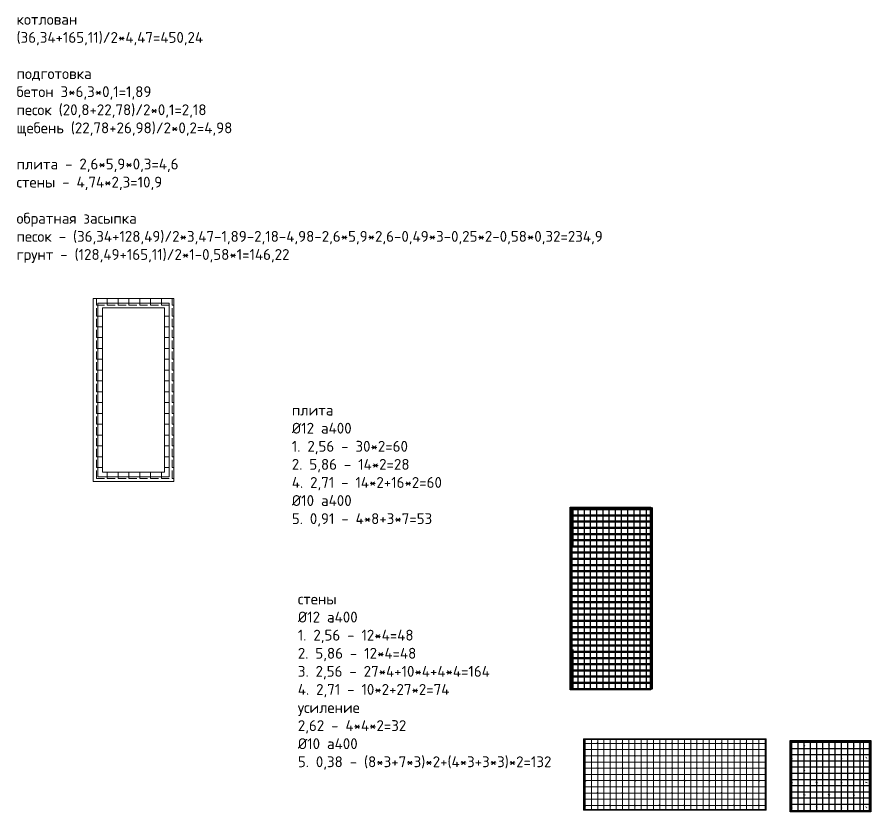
# Model space of a CAD drawing. Header units: millimetres. Extents: x 4549725 to 4654742, y -2132028 to -2073990.
# Drawn here: x 4627198 to 4654742, y -2108138 to -2082499 of the extents above; entities that cross this region are included whole.
import ezdxf

# ---------------------------------------------------------------- set-up
doc = ezdxf.new("R2010")
doc.units = ezdxf.units.MM
doc.layers.get('Defpoints').update_dxf_attribs({"color": 3})
for name, color, linetype, lineweight in [('второстепенные', 7, 'Continuous', 25), ('основная конструкция', 7, 'Continuous', 50), ('штриховка', 7, 'Continuous', 9)]:
    doc.layers.add(name, color=color, linetype=linetype, lineweight=lineweight)
doc.layers.add('помощь', color=1, linetype='Continuous', lineweight=0, plot=False)
doc.styles.add('ISOCPEUR', font='isocpeur.ttf')

# ---------------------------------------------------------------- blocks, each defined once
blk = doc.blocks.new('*U267')
blk.add_lwpolyline([(-1280, 0), (1280, 0)])
blk = doc.blocks.new('*U268')
at = {"layer": 'основная конструкция', "color": 0, "linetype": 'ByBlock', "lineweight": -2, "transparency": 16777216}
for p in [(0, 0), (0, -200), (0, -400), (0, -600), (0, -800), (0, -1000), (0, -1200), (0, -1400), (0, -1600), (0, -1800), (0, -2000), (0, -2200), (0, -2400), (0, -2600), (0, -2800), (0, -3000), (0, -3200), (0, -3400), (0, -3600), (0, -3800), (0, -4000), (0, -4200), (0, -4400), (0, -4600), (0, -4800), (0, -5000), (0, -5200), (0, -5400), (0, -5600), (0, -5800)]:
    blk.add_blockref('*U267', p, dxfattribs=at)
blk = doc.blocks.new('*U269')
at = {"layer": 'Defpoints'}
blk.add_lwpolyline([(0, 2930), (0, -2930)], dxfattribs=at)
blk = doc.blocks.new('*U270')
at = {"layer": 'помощь', "color": 0, "linetype": 'ByBlock', "lineweight": -2, "transparency": 16777216}
for p in [(0, 0), (200, 0), (400, 0), (600, 0), (800, 0), (1000, 0), (1200, 0), (1400, 0), (1600, 0), (1800, 0), (2000, 0), (2200, 0), (2400, 0), (2600, 0)]:
    blk.add_blockref('*U269', p, dxfattribs=at)
blk = doc.blocks.new('*U271')
at = {"layer": 'помощь'}
blk.add_circle((0, 0), 25, dxfattribs=at)
blk = doc.blocks.new('*U272')
at = {"layer": 'помощь', "color": 0, "linetype": 'ByBlock', "lineweight": -2, "transparency": 16777216}
for p in [(0, 0), (800, 0), (1600, 0), (2400, 0), (0, -800), (800, -800), (1600, -800), (2400, -800), (0, -1600), (800, -1600), (1600, -1600), (2400, -1600), (0, -2400), (800, -2400), (1600, -2400), (2400, -2400), (0, -3200), (800, -3200), (1600, -3200), (2400, -3200), (0, -4000), (800, -4000), (1600, -4000), (2400, -4000), (0, -4800), (800, -4800), (1600, -4800), (2400, -4800), (0, -5600), (800, -5600), (1600, -5600), (2400, -5600)]:
    blk.add_blockref('*U271', p, dxfattribs=at)
blk = doc.blocks.new('*U273')
at = {"layer": 'помощь'}
blk.add_circle((0, 0), 25, dxfattribs=at)
blk = doc.blocks.new('*U274')
at = {"layer": 'помощь', "color": 0, "linetype": 'ByBlock', "lineweight": -2, "transparency": 16777216}
for p in [(0, 0), (800, 0), (1600, 0), (0, -800), (800, -800), (1600, -800), (0, -1600), (800, -1600), (1600, -1600), (0, -2400), (800, -2400), (1600, -2400), (0, -3200), (800, -3200), (1600, -3200), (0, -4000), (800, -4000), (1600, -4000), (0, -4800), (800, -4800), (1600, -4800)]:
    blk.add_blockref('*U273', p, dxfattribs=at)
blk = doc.blocks.new('*U281')
at = {"ltscale": 10}
blk.add_lwpolyline([(-1280, 0), (1280, 0)], dxfattribs=at)
blk = doc.blocks.new('*U282')
at = {"color": 0, "linetype": 'ByBlock', "lineweight": -2, "transparency": 16777216}
for p in [(0, 0), (0, -200), (0, -400), (0, -600), (0, -800), (0, -1000), (0, -1200), (0, -1400), (0, -1600), (0, -1800), (0, -2000), (0, -2200)]:
    blk.add_blockref('*U281', p, dxfattribs=at)
blk = doc.blocks.new('*U275')
at = {"ltscale": 10}
blk.add_lwpolyline([(0, -1130), (0, 1130)], dxfattribs=at)
blk = doc.blocks.new('*U276')
at = {"color": 0, "linetype": 'ByBlock', "lineweight": -2, "transparency": 16777216}
for p in [(0, 0), (200, 0), (400, 0), (600, 0), (800, 0), (1000, 0), (1200, 0), (1400, 0), (1600, 0), (1800, 0), (2000, 0), (2200, 0)]:
    blk.add_blockref('*U275', p, dxfattribs=at)
blk = doc.blocks.new('*U277')
at = {"layer": 'помощь', "lineweight": 50, "ltscale": 10}
blk.add_lwpolyline([(-7, -7), (7, 7)], dxfattribs=at)
blk = doc.blocks.new('*U278')
at = {"layer": 'помощь', "color": 0, "linetype": 'ByBlock', "lineweight": -2, "transparency": 16777216}
for p in [(0, 1600), (800, 1600), (1600, 1600), (2400, 1600), (0, 800), (800, 800), (1600, 800), (2400, 800), (0, 0), (800, 0), (1600, 0), (2400, 0)]:
    blk.add_blockref('*U277', p, dxfattribs=at)
blk = doc.blocks.new('*U279')
at = {"layer": 'помощь', "lineweight": 50, "ltscale": 10}
blk.add_lwpolyline([(-7, -7), (7, 7)], dxfattribs=at)
blk = doc.blocks.new('*U280')
at = {"layer": 'помощь', "color": 0, "linetype": 'ByBlock', "lineweight": -2, "transparency": 16777216}
for p in [(0, 1600), (800, 1600), (1600, 1600), (0, 800), (800, 800), (1600, 800), (0, 0), (800, 0), (1600, 0)]:
    blk.add_blockref('*U279', p, dxfattribs=at)
blk = doc.blocks.new('*U283')
at = {"layer": 'помощь', "ltscale": 10}
blk.add_lwpolyline([(2930, 0), (-2930, 0)], dxfattribs=at)
blk = doc.blocks.new('*U284')
at = {"layer": 'второстепенные', "color": 0, "linetype": 'ByBlock', "lineweight": -2, "transparency": 16777216}
for p in [(0, 2000), (0, 1800), (0, 1600), (0, 1400), (0, 1200), (0, 1000), (0, 800), (0, 600), (0, 400), (0, 200), (0, 0)]:
    blk.add_blockref('*U283', p, dxfattribs=at)
blk = doc.blocks.new('*U285')
at = {"layer": 'помощь', "lineweight": 50, "ltscale": 10}
blk.add_lwpolyline([(-7, -7), (7, 7)], dxfattribs=at)
blk = doc.blocks.new('*U286')
at = {"layer": 'помощь', "color": 0, "linetype": 'ByBlock', "lineweight": -2, "transparency": 16777216}
for p in [(0, 1600), (800, 1600), (1600, 1600), (2400, 1600), (3200, 1600), (4000, 1600), (4800, 1600), (5600, 1600), (0, 800), (800, 800), (1600, 800), (2400, 800), (3200, 800), (4000, 800), (4800, 800), (5600, 800), (0, 0), (800, 0), (1600, 0), (2400, 0), (3200, 0), (4000, 0), (4800, 0), (5600, 0)]:
    blk.add_blockref('*U285', p, dxfattribs=at)
blk = doc.blocks.new('*U287')
at = {"layer": 'помощь', "lineweight": 50, "ltscale": 10}
blk.add_lwpolyline([(-7, -7), (7, 7)], dxfattribs=at)
blk = doc.blocks.new('*U288')
at = {"layer": 'помощь', "color": 0, "linetype": 'ByBlock', "lineweight": -2, "transparency": 16777216}
for p in [(0, 1600), (800, 1600), (1600, 1600), (2400, 1600), (3200, 1600), (4000, 1600), (4800, 1600), (0, 800), (800, 800), (1600, 800), (2400, 800), (3200, 800), (4000, 800), (4800, 800), (0, 0), (800, 0), (1600, 0), (2400, 0), (3200, 0), (4000, 0), (4800, 0)]:
    blk.add_blockref('*U287', p, dxfattribs=at)
blk = doc.blocks.new('*U289')
at = {"layer": 'помощь', "ltscale": 10}
blk.add_lwpolyline([(0, -1130), (0, 1130)], dxfattribs=at)
blk = doc.blocks.new('*U290')
at = {"layer": 'основная конструкция', "color": 0, "linetype": 'ByBlock', "lineweight": -2, "transparency": 16777216}
for p in [(-5800, 0), (-5600, 0), (-5400, 0), (-5200, 0), (-5000, 0), (-4800, 0), (-4600, 0), (-4400, 0), (-4200, 0), (-4000, 0), (-3800, 0), (-3600, 0), (-3400, 0), (-3200, 0), (-3000, 0), (-2800, 0), (-2600, 0), (-2400, 0), (-2200, 0), (-2000, 0), (-1800, 0), (-1600, 0), (-1400, 0), (-1200, 0), (-1000, 0), (-800, 0), (-600, 0), (-400, 0), (-200, 0), (0, 0)]:
    blk.add_blockref('*U289', p, dxfattribs=at)

msp = doc.modelspace()

# ---------------------------------------------------------------- hatches: boundary and pattern name
at = {"layer": 'штриховка'}
h = msp.add_hatch(dxfattribs=at)
h.set_pattern_fill('ANGLE', color=256, scale=50)
h.set_pattern_definition([(0, (4067467, -2250701.24), (0, 349.25), [254, -95.25]), (90, (4067467, -2250701.24), (-349.25, 2e-14), [254, -95.25])])
h.paths.add_polyline_path([(4632255.7, -2091580.8), (4629655.7, -2091580.8), (4629655.7, -2097480.8), (4632255.7, -2097480.8)])
h.paths.add_polyline_path([(4631955.7, -2091880.8), (4631955.7, -2097180.8), (4629955.7, -2097180.8), (4629955.7, -2091880.8)], flags=16)

# ---------------------------------------------------------------- linework, layer by layer
at = {"layer": 'Defpoints', "ltscale": 200}
msp.add_lwpolyline([(4654721.6, -2105858.2), (4654721.6, -2108118.2), (4652161.6, -2108118.2), (4652161.6, -2105858.2)], close=True, dxfattribs=at)
at = {"layer": 'второстепенные', "ltscale": 10}
msp.add_lwpolyline([(4645043.3, -2098303.7), (4647643.3, -2098303.7), (4647643.3, -2104203.7), (4645043.3, -2104203.7)], close=True, dxfattribs=at)
at = {"layer": 'второстепенные', "ltscale": 200}
msp.add_lwpolyline([(4654741.6, -2105838.2), (4654741.6, -2108138.2), (4652141.6, -2108138.2), (4652141.6, -2105838.2)], close=True, dxfattribs=at)
at = {"layer": 'помощь'}
for points in [[(4629655.7, -2091580.8), (4632255.7, -2091580.8), (4632255.7, -2097480.8), (4629655.7, -2097480.8)], [(4629805.7, -2091730.8), (4632105.7, -2091730.8), (4632105.7, -2097330.8), (4629805.7, -2097330.8)], [(4629955.7, -2091880.8), (4631955.7, -2091880.8), (4631955.7, -2097180.8), (4629955.7, -2097180.8)]]:
    msp.add_lwpolyline(points, close=True, dxfattribs=at)
at = {"layer": 'помощь', "ltscale": 10}
for points in [[(4645063.3, -2098323.7), (4647623.3, -2098323.7), (4647623.3, -2104183.7), (4645063.3, -2104183.7)], [(4645466.9, -2108078.2), (4651366.9, -2108078.2), (4651366.9, -2105778.2), (4645466.9, -2105778.2)]]:
    msp.add_lwpolyline(points, close=True, dxfattribs=at)
at = {"layer": 'помощь'}
for points in [[(4645138.3, -2098323.7), (4645138.3, -2099603.7)], [(4645138.3, -2104183.7), (4645138.3, -2102903.7)]]:
    msp.add_lwpolyline(points, dxfattribs=at)
at = {"layer": 'помощь', "color": 3, "ltscale": 10}
msp.add_lwpolyline([(4645486.9, -2108058.2), (4651346.9, -2108058.2), (4651346.9, -2105798.2), (4645486.9, -2105798.2)], close=True, dxfattribs=at)
at = {"layer": 'помощь', "color": 4}
for points in [[(4654503.6, -2105858.2), (4654503.6, -2108118.2)], [(4654679.6, -2105858.2), (4654679.6, -2108118.2)]]:
    msp.add_lwpolyline(points, dxfattribs=at)

# ---------------------------------------------------------------- block references
for name, p in [('*U282', (4653441.6, -2105888.2)), ('*U276', (4652191.6, -2106988.2))]:
    msp.add_blockref(name, p)
at = {"layer": 'второстепенные'}
msp.add_blockref('*U284', (4648416.9, -2107928.2), dxfattribs=at)
at = {"layer": 'основная конструкция'}
msp.add_blockref('*U268', (4646343.3, -2098373.7), dxfattribs=at)
at = {"layer": 'основная конструкция', "xscale": -1}
msp.add_blockref('*U290', (4645528.9, -2106928.2), dxfattribs=at)
at = {"layer": 'помощь'}
for name, p in [('*U272', (4645088.3, -2098373.7)), ('*U270', (4645088.3, -2101253.7)), ('*U274', (4645488.3, -2098773.7)), ('*U288', (4645928.9, -2107528.2)), ('*U280', (4652591.6, -2107588.2)), ('*U286', (4645528.9, -2107928.2)), ('*U278', (4652191.6, -2107988.2))]:
    msp.add_blockref(name, p, dxfattribs=at)

# ---------------------------------------------------------------- texts
at = {"lineweight": 50, "ltscale": 10, "char_height": 350, "attachment_point": 1, "style": 'ISOCPEUR'}
for s, insert in [('\\A1;котлован \\P(36,34+165,11)/2*4,47=450,24\\P\\Pподготовка\\Pбетон 3*6,3*0,1=1,89\\Pпесок (20,8+22,78)/2*0,1=2,18\\Pщебень (22,78+26,98)/2*0,2=4,98\\P\\Pплита - 2,6*5,9*0,3=4,6\\Pстены - 4,74*2,3=10,9\\P\\Pобратная засыпка\\Pпесок - (36,34+128,49)/2*3,47-1,89-2,18-4,98-2,6*5,9*2,6-0,49*3-0,25*2-0,58*0,32=234,9\\Pгрунт - (128,49+165,11)/2*1-0,58*1=146,22\\P ', (4627180.3, -2082397.1)), ('\\A1;плита\\P%%C12 а400\\P1. 2,56 - 30*2=60\\P2. 5,86 - 14*2=28\\P4. 2,71 - 14*2+16*2=60\\P%%C10 а400\\P5. 0,91 - 4*8+3*7=53', (4636061.2, -2095001.8)), ('\\A1;стены\\P%%C12 а400\\P1. 2,56 - 12*4=48\\P2. 5,86 - 12*4=48\\P3. 2,56 - 27*4+10*4+4*4=164\\P4. 2,71 - 10*2+27*2=74\\Pусиление \\P2,62 - 4*4*2=32\\P%%C10 а400\\P5. 0,38 - (8*3+7*3)*2+(4*3+3*3)*2=132', (4636254.9, -2101094.9))]:
    msp.add_mtext_dynamic_manual_height_columns(s, width=23121.591, gutter_width=37, heights=[0], dxfattribs=dict(at, insert=insert))

doc.saveas('drawing.dxf')
